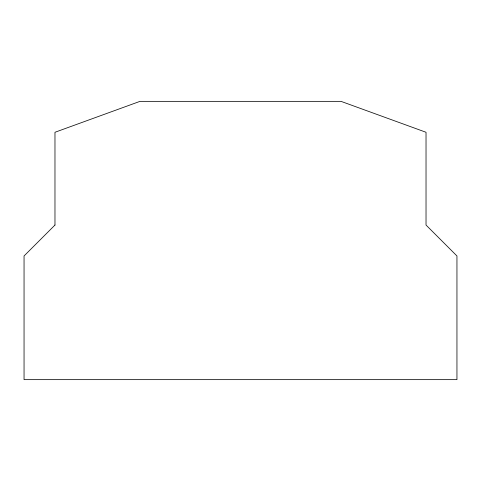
<?xml version="1.0" encoding="UTF-8"?>
<svg xmlns="http://www.w3.org/2000/svg" width="481" height="481" viewBox="0 0 481 481"><rect width="100%" height="100%" fill="white"/><g stroke="black" fill="none" stroke-linecap="round" stroke-linejoin="round"><path stroke-width="0.72" d="M54.972 225.042L24.05 255.958L24.05 379.647L456.95 379.647L456.95 255.958L426.028 225.042L426.028 132.275L340.993 101.353L140.007 101.353L54.972 132.275L54.972 225.042"/></g></svg>
